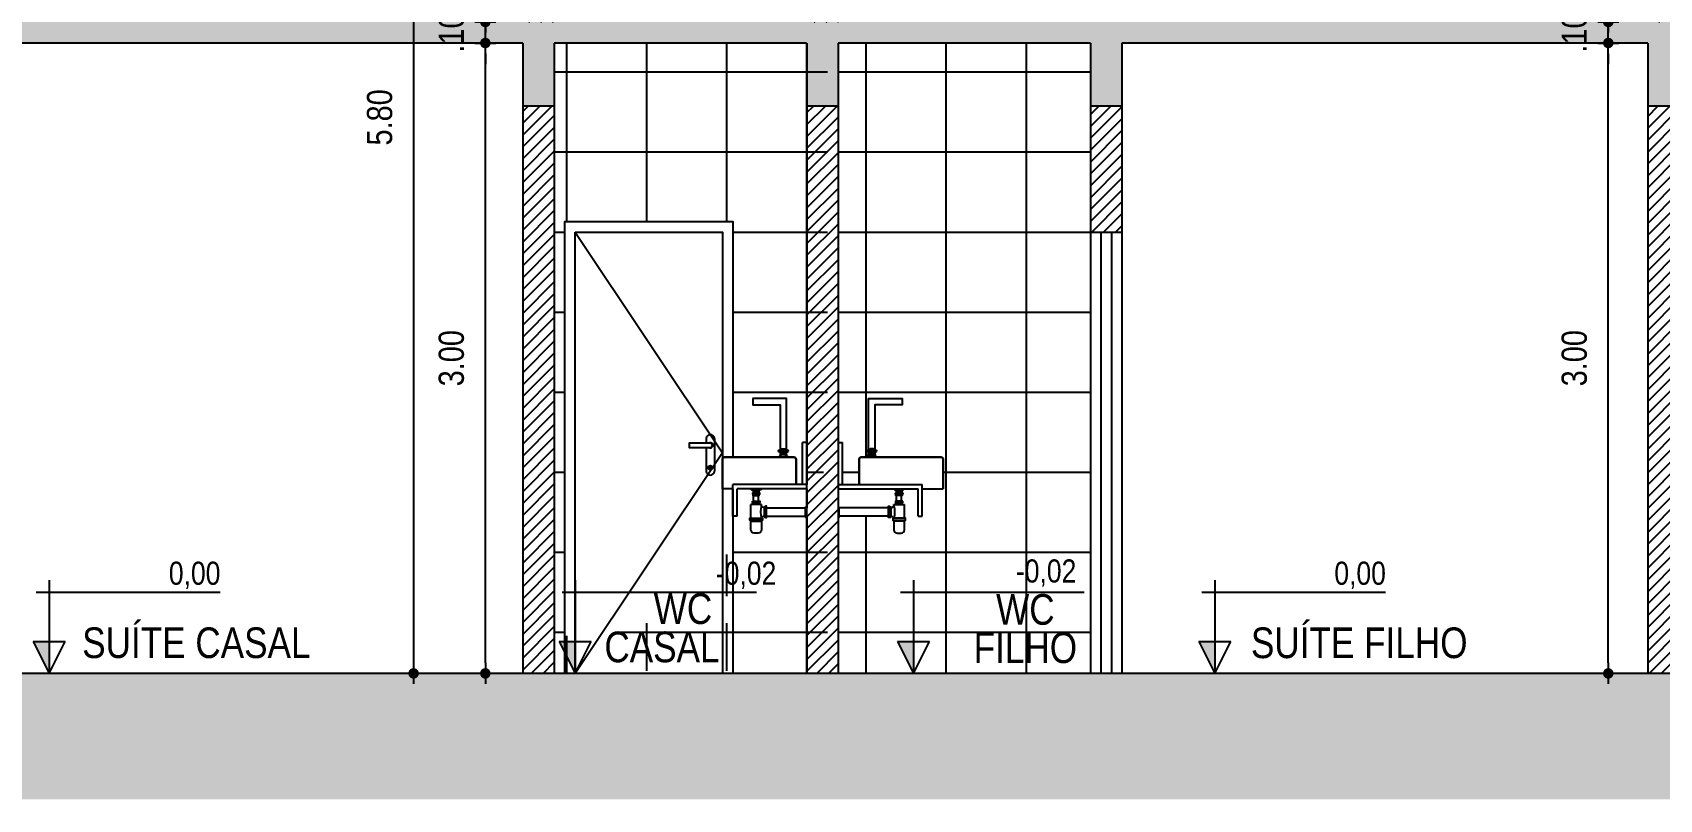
# Model space of a CAD drawing. Header units: millimetres. Extents: x 3955 to 10567, y -112 to 1797.
# Drawn here: x 5264.88 to 5272.62, y 1031.88 to 1035.53 of the extents above; entities that cross this region are included whole.
import ezdxf
from ezdxf.enums import TextEntityAlignment as Align

# ---------------------------------------------------------------- set-up
doc = ezdxf.new("R2010")
doc.units = ezdxf.units.MM
doc.header["$LTSCALE"] = 20
doc.linetypes.add('HIDDEN2', pattern=[0.1875, 0.125, -0.0625])
for name, color, linetype in [('COTA', 7, 'Continuous'), ('E-hatch', 8, 'Continuous'), ('E-pen-y', 2, 'Continuous'), ('E-txt-g', 3, 'Continuous')]:
    doc.layers.add(name, color=color, linetype=linetype)
doc.layers.add('E-Pen-G', color=3, linetype='Continuous', lineweight=30)
doc.layers.add('E-Txt-W', color=7, linetype='Continuous', lineweight=20)
doc.styles.add('F2', font='ARIALN.TTF')
doc.styles.add('REG60', font='romans.shx', dxfattribs={"width": 0.8, "height": 0.15})
doc.styles.add('REG80', font='romans.shx', dxfattribs={"width": 0.8, "height": 0.2})
doc.dimstyles.new('ARQUITETURA', dxfattribs={"dimtxt": 0.11, "dimasz": 0.05, "dimexe": 0.1, "dimexo": 0, "dimgap": 0.1, "dimtad": 1, "dimzin": 5, "dimdsep": 46, "dimtxsty": 'F2', "dimblk": 'COTA', "dimcen": 0, "dimse1": 1, "dimse2": 1, "dimadec": 0, "dimazin": 0, "dimtfac": 2, "dimtix": 1, "dimtmove": 2, "dimatfit": 3, "dimldrblk": 'COTA', "dimfxl": 1, "dimtolj": 1, "dimtzin": 5, "dimarcsym": 0})
pattern_1 = [(90, (0.1, 48.93023), (-0.381, 8e-17), []), (180, (0.1, 48.93023), (-8e-17, -0.381), [])]

# ---------------------------------------------------------------- blocks, each defined once
blk = doc.blocks.new('TXT-AMB75')
at = {"layer": 'E-txt-g', "style": 'REG80', "width": 0.8, "flags": 8}
blk.add_attdef('TXT', text='', height=0.2, dxfattribs=at).set_placement((0.005, 0.296), align=Align.CENTER)
at = {"layer": 'E-Txt-W', "style": 'REG60', "width": 0.8, "flags": 8}
blk.add_attdef('TXT', text='', height=0.15, dxfattribs=at).set_placement((0.005, 0.027), align=Align.CENTER)
blk = doc.blocks.new('COTA')
at = {"layer": 'COTA'}
for p, q in [((-1, 0), (1, 0)), ((0, 1), (0, -1))]:
    blk.add_line(p, q, dxfattribs=at)
at = {"layer": 'COTA', "const_width": 0.5}
blk.add_lwpolyline([(-0.25, 0, 1), (0.25, 0, 1)], format="xyb", close=True, dxfattribs=at)
blk = doc.blocks.new('*D378')
at = {"color": 0, "lineweight": -2}
blk.add_line((5267.038, 1032.527), (5267.038, 1035.427), dxfattribs=at)
at = {"color": 0, "lineweight": -2, "xscale": 0.05, "yscale": 0.05, "zscale": 0.05}
for p, rotation in [((5267.038, 1035.477), 90), ((5267.038, 1032.477), 270)]:
    blk.add_blockref('COTA', p, dxfattribs=dict(at, rotation=rotation))
at = {"color": 0, "insert": (5266.8768, 1033.977), "char_height": 0.12, "attachment_point": 5, "rotation": 90, "style": 'F2'}
blk.add_mtext('\\A1;3.00', dxfattribs=at)
blk = doc.blocks.new('*D379')
at = {"color": 0, "lineweight": -2}
for p, q in [((5267.038, 1035.627), (5267.038, 1035.677)), ((5267.038, 1035.477), (5267.038, 1035.577)), ((5267.038, 1035.427), (5267.038, 1035.377))]:
    blk.add_line(p, q, dxfattribs=at)
at = {"color": 0, "lineweight": -2, "xscale": 0.05, "yscale": 0.05, "zscale": 0.05}
for p, rotation in [((5267.038, 1035.577), 270), ((5267.038, 1035.477), 90)]:
    blk.add_blockref('COTA', p, dxfattribs=dict(at, rotation=rotation))
at = {"color": 0, "insert": (5266.8768, 1035.527), "char_height": 0.12, "attachment_point": 5, "rotation": 90, "style": 'F2'}
blk.add_mtext('\\A1;.10', dxfattribs=at)
blk = doc.blocks.new('*D380')
at = {"color": 0, "lineweight": -2}
blk.add_line((5267.038, 1035.627), (5267.038, 1036.527), dxfattribs=at)
at = {"color": 0, "lineweight": -2, "xscale": 0.05, "yscale": 0.05, "zscale": 0.05}
for p, rotation in [((5267.038, 1036.577), 90), ((5267.038, 1035.577), 270)]:
    blk.add_blockref('COTA', p, dxfattribs=dict(at, rotation=rotation))
at = {"color": 0, "insert": (5266.8768, 1036.077), "char_height": 0.12, "attachment_point": 5, "rotation": 90, "style": 'F2'}
blk.add_mtext('\\A1;1.00', dxfattribs=at)
blk = doc.blocks.new('*D384')
at = {"color": 0, "lineweight": -2}
blk.add_line((5266.6968, 1038.227), (5266.6968, 1032.527), dxfattribs=at)
at = {"color": 0, "lineweight": -2, "xscale": 0.05, "yscale": 0.05, "zscale": 0.05}
for p, rotation in [((5266.6968, 1038.277), 90), ((5266.6968, 1032.477), 270)]:
    blk.add_blockref('COTA', p, dxfattribs=dict(at, rotation=rotation))
at = {"color": 0, "insert": (5266.5356, 1035.1231), "char_height": 0.12, "attachment_point": 5, "rotation": 90, "style": 'F2'}
blk.add_mtext('\\A1;5.80', dxfattribs=at)
blk = doc.blocks.new('*D385')
at = {"color": 0, "lineweight": -2}
blk.add_line((5272.3785, 1032.527), (5272.3785, 1035.427), dxfattribs=at)
at = {"color": 0, "lineweight": -2, "xscale": 0.05, "yscale": 0.05, "zscale": 0.05}
for p, rotation in [((5272.3785, 1035.477), 90), ((5272.3785, 1032.477), 270)]:
    blk.add_blockref('COTA', p, dxfattribs=dict(at, rotation=rotation))
at = {"color": 0, "insert": (5272.2172, 1033.977), "char_height": 0.12, "attachment_point": 5, "rotation": 90, "style": 'F2'}
blk.add_mtext('\\A1;3.00', dxfattribs=at)
blk = doc.blocks.new('*D386')
at = {"color": 0, "lineweight": -2}
for p, q in [((5272.3785, 1035.627), (5272.3785, 1035.677)), ((5272.3785, 1035.477), (5272.3785, 1035.577)), ((5272.3785, 1035.427), (5272.3785, 1035.377))]:
    blk.add_line(p, q, dxfattribs=at)
at = {"color": 0, "lineweight": -2, "xscale": 0.05, "yscale": 0.05, "zscale": 0.05}
for p, rotation in [((5272.3785, 1035.577), 270), ((5272.3785, 1035.477), 90)]:
    blk.add_blockref('COTA', p, dxfattribs=dict(at, rotation=rotation))
at = {"color": 0, "insert": (5272.2172, 1035.527), "char_height": 0.12, "attachment_point": 5, "rotation": 90, "style": 'F2'}
blk.add_mtext('\\A1;.10', dxfattribs=at)
blk = doc.blocks.new('*D387')
at = {"color": 0, "lineweight": -2}
blk.add_line((5272.3785, 1035.627), (5272.3785, 1036.027), dxfattribs=at)
at = {"color": 0, "lineweight": -2, "xscale": 0.05, "yscale": 0.05, "zscale": 0.05}
for p, rotation in [((5272.3785, 1036.077), 90), ((5272.3785, 1035.577), 270)]:
    blk.add_blockref('COTA', p, dxfattribs=dict(at, rotation=rotation))
at = {"color": 0, "insert": (5272.2172, 1035.827), "char_height": 0.12, "attachment_point": 5, "rotation": 90, "style": 'F2'}
blk.add_mtext('\\A1;.50', dxfattribs=at)

msp = doc.modelspace()

# ---------------------------------------------------------------- hatches: boundary and pattern name
h = msp.add_hatch()
h.set_pattern_fill('ANSI37,_O', color=8, scale=0.12, angle=45)
h.set_pattern_definition(pattern_1)
edge = h.paths.add_edge_path()
edge.add_line((5268.6658, 1035.477), (5267.3658, 1035.477))
edge.add_line((5267.3658, 1035.477), (5267.3658, 1032.477))
edge.add_line((5267.3658, 1032.477), (5267.5158, 1032.477))
edge.add_line((5267.5158, 1032.477), (5267.5158, 1032.577))
edge.add_line((5267.5158, 1032.577), (5267.4896, 1032.6294))
edge.add_line((5267.4896, 1032.6294), (5267.4158, 1032.6598))
edge.add_line((5267.4158, 1032.6598), (5267.4158, 1033.6282))
edge.add_line((5267.4158, 1033.6282), (5267.4158, 1034.627))
edge.add_line((5267.4158, 1034.627), (5267.5158, 1034.627))
edge.add_line((5267.5158, 1034.627), (5268.2158, 1034.627))
edge.add_line((5268.2158, 1034.627), (5268.2158, 1033.5053))
edge.add_line((5268.2158, 1033.5053), (5268.4783, 1033.5053))
edge.add_arc((5268.4708, 1033.5328), 0.0285, 285.25508, 307.87497)
edge.add_line((5268.4883, 1033.5103), (5268.4881, 1033.5103))
edge.add_line((5268.4881, 1033.5103), (5268.4881, 1033.5102))
edge.add_arc((5268.4708, 1033.5328), 0.0285, 307.40991, 344.74492)
edge.add_line((5268.4983, 1033.5253), (5268.4983, 1033.5328))
edge.add_line((5268.4983, 1033.5328), (5268.4933, 1033.5328))
edge.add_arc((5268.4883, 1033.5353), 0.00559, 180, 333.43495, ccw=False)
edge.add_arc((5268.4883, 1033.5353), 0.00559, 63.43495, 180, ccw=False)
edge.add_line((5268.4908, 1033.5403), (5268.4908, 1033.7553))
edge.add_line((5268.4908, 1033.7553), (5268.3608, 1033.7553))
edge.add_line((5268.3608, 1033.7553), (5268.3608, 1033.7853))
edge.add_line((5268.3608, 1033.7853), (5268.5208, 1033.7853))
edge.add_line((5268.5208, 1033.7853), (5268.5208, 1033.5403))
edge.add_arc((5268.5233, 1033.5353), 0.00559, 0, 116.56505, ccw=False)
edge.add_arc((5268.5233, 1033.5353), 0.00559, -116.56505, 0, ccw=False)
edge.add_line((5268.5208, 1033.5303), (5268.5208, 1033.5253))
edge.add_line((5268.5208, 1033.5253), (5268.523, 1033.5106))
edge.add_arc((5268.5408, 1033.5328), 0.0285, 231.39946, 254.74492)
edge.add_line((5268.5333, 1033.5053), (5268.5558, 1033.5053))
edge.add_arc((5268.5558, 1033.4953), 0.01, 0, 90, ccw=False)
edge.add_line((5268.5658, 1033.4953), (5268.5658, 1033.3753))
edge.add_line((5268.5658, 1033.3753), (5268.6458, 1033.3753))
edge.add_line((5268.6458, 1033.3753), (5268.6458, 1033.5753))
edge.add_line((5268.6458, 1033.5753), (5268.6658, 1033.5753))
edge.add_line((5268.6658, 1033.5753), (5268.6658, 1035.477))
edge = h.paths.add_edge_path(flags=16)
edge.add_line((5268.6658, 1033.2206), (5268.6608, 1033.2206))
edge.add_line((5268.6608, 1033.2206), (5268.6608, 1033.2256))
edge.add_line((5268.6608, 1033.2256), (5268.4258, 1033.2256))
edge.add_line((5268.4258, 1033.2256), (5268.4258, 1033.2186))
edge.add_line((5268.4258, 1033.2186), (5268.4158, 1033.2186))
edge.add_line((5268.4158, 1033.2186), (5268.4158, 1033.2256))
edge.add_arc((5268.4158, 1033.2093), 0.0162, 90, 157.38014)
edge.add_line((5268.4008, 1033.2156), (5268.4058, 1033.2156))
edge.add_line((5268.4058, 1033.2156), (5268.4058, 1033.2056))
edge.add_line((5268.4058, 1033.2056), (5268.4057, 1033.2056))
edge.add_arc((5268.4057, 1033.2006), 0.005, 90, 190.56273)
edge.add_line((5268.4008, 1033.1997), (5268.4008, 1033.1601))
edge.add_arc((5268.3858, 1033.1601), 0.015, -90, 0, ccw=False)
edge.add_line((5268.3858, 1033.1451), (5268.3658, 1033.1451))
edge.add_arc((5268.3658, 1033.1601), 0.015, 180, 270, ccw=False)
edge.add_line((5268.3508, 1033.1601), (5268.3508, 1033.2015))
edge.add_arc((5268.3458, 1033.2006), 0.005, 10.56273, 90.97093)
edge.add_line((5268.3458, 1033.2056), (5268.3458, 1033.2156))
edge.add_line((5268.3458, 1033.2156), (5268.3508, 1033.2156))
edge.add_line((5268.3508, 1033.2156), (5268.3508, 1033.2801))
edge.add_line((5268.3508, 1033.2801), (5268.3588, 1033.2801))
edge.add_line((5268.3588, 1033.2801), (5268.3638, 1033.2831))
edge.add_line((5268.3638, 1033.2831), (5268.3588, 1033.2861))
edge.add_line((5268.3588, 1033.2861), (5268.3608, 1033.2861))
edge.add_line((5268.3608, 1033.2861), (5268.3608, 1033.2911))
edge.add_line((5268.3608, 1033.2911), (5268.3588, 1033.2911))
edge.add_line((5268.3588, 1033.2911), (5268.3588, 1033.2961))
edge.add_line((5268.3588, 1033.2961), (5268.3638, 1033.2961))
edge.add_line((5268.3638, 1033.2961), (5268.3638, 1033.3243))
edge.add_line((5268.3638, 1033.3243), (5268.3608, 1033.3243))
edge.add_line((5268.3608, 1033.3243), (5268.3568, 1033.3343))
edge.add_line((5268.3568, 1033.3343), (5268.3588, 1033.3343))
edge.add_line((5268.3588, 1033.3343), (5268.3638, 1033.3373))
edge.add_line((5268.3638, 1033.3373), (5268.3588, 1033.3403))
edge.add_line((5268.3588, 1033.3403), (5268.3638, 1033.3433))
edge.add_line((5268.3638, 1033.3433), (5268.3568, 1033.3475))
edge.add_line((5268.3568, 1033.3475), (5268.3568, 1033.3513))
edge.add_arc((5268.3568, 1033.3563), 0.005, 216.8699, 270, ccw=False)
edge.add_line((5268.3528, 1033.3533), (5268.3508, 1033.3533))
edge.add_line((5268.3508, 1033.3533), (5268.2858, 1033.3553))
edge.add_line((5268.2858, 1033.3553), (5268.2858, 1033.2253))
edge.add_line((5268.2858, 1033.2253), (5268.2658, 1033.2253))
edge.add_line((5268.2658, 1033.2253), (5268.2658, 1033.3553))
edge.add_line((5268.2658, 1033.3553), (5268.2158, 1033.3553))
edge.add_line((5268.2158, 1033.3553), (5268.2158, 1032.477))
edge.add_line((5268.2158, 1032.477), (5268.6658, 1032.477))
edge.add_line((5268.6658, 1032.477), (5268.6658, 1033.2206))
edge = h.paths.add_edge_path(flags=17)
edge.add_line((5268.4008, 1033.3553), (5268.4008, 1033.3533))
edge.add_line((5268.4008, 1033.3533), (5268.3988, 1033.3533))
edge.add_arc((5268.3948, 1033.3563), 0.005, 270, 323.1301, ccw=False)
edge.add_line((5268.3948, 1033.3513), (5268.3948, 1033.3493))
edge.add_line((5268.3948, 1033.3493), (5268.3928, 1033.3493))
edge.add_line((5268.3928, 1033.3493), (5268.3878, 1033.3463))
edge.add_line((5268.3878, 1033.3463), (5268.3928, 1033.3433))
edge.add_line((5268.3928, 1033.3433), (5268.3878, 1033.3403))
edge.add_line((5268.3878, 1033.3403), (5268.3928, 1033.3373))
edge.add_line((5268.3928, 1033.3373), (5268.3928, 1033.3243))
edge.add_line((5268.3928, 1033.3243), (5268.3878, 1033.3243))
edge.add_line((5268.3878, 1033.3243), (5268.3878, 1033.2961))
edge.add_line((5268.3878, 1033.2961), (5268.3928, 1033.2961))
edge.add_line((5268.3928, 1033.2961), (5268.3928, 1033.2861))
edge.add_line((5268.3928, 1033.2861), (5268.3878, 1033.2831))
edge.add_line((5268.3878, 1033.2831), (5268.3928, 1033.2801))
edge.add_line((5268.3928, 1033.2801), (5268.3508, 1033.2801))
edge.add_line((5268.3508, 1033.2801), (5268.3508, 1033.2156))
edge.add_line((5268.3508, 1033.2156), (5268.4058, 1033.2156))
edge.add_line((5268.4058, 1033.2156), (5268.4058, 1033.2056))
edge.add_line((5268.4058, 1033.2056), (5268.4057, 1033.2056))
edge.add_arc((5268.4057, 1033.2006), 0.005, 90, 190.56273)
edge.add_line((5268.4008, 1033.1997), (5268.4008, 1033.1601))
edge.add_arc((5268.3858, 1033.1601), 0.015, -90, 0, ccw=False)
edge.add_line((5268.3858, 1033.1451), (5268.3658, 1033.1451))
edge.add_arc((5268.3658, 1033.1601), 0.015, 180, 270, ccw=False)
edge.add_line((5268.3508, 1033.1601), (5268.3508, 1033.2015))
edge.add_arc((5268.3458, 1033.2006), 0.005, 10.56273, 90.97093)
edge.add_line((5268.3458, 1033.2056), (5268.3458, 1033.2156))
edge.add_line((5268.3458, 1033.2156), (5268.3508, 1033.2156))
edge.add_line((5268.3508, 1033.2156), (5268.3508, 1033.2801))
edge.add_line((5268.3508, 1033.2801), (5268.3588, 1033.2801))
edge.add_line((5268.3588, 1033.2801), (5268.3638, 1033.2831))
edge.add_line((5268.3638, 1033.2831), (5268.3588, 1033.2861))
edge.add_line((5268.3588, 1033.2861), (5268.3608, 1033.2861))
edge.add_line((5268.3608, 1033.2861), (5268.3608, 1033.2911))
edge.add_line((5268.3608, 1033.2911), (5268.3588, 1033.2911))
edge.add_line((5268.3588, 1033.2911), (5268.3588, 1033.2961))
edge.add_line((5268.3588, 1033.2961), (5268.3638, 1033.2961))
edge.add_line((5268.3638, 1033.2961), (5268.3638, 1033.3243))
edge.add_line((5268.3638, 1033.3243), (5268.3608, 1033.3243))
edge.add_line((5268.3608, 1033.3243), (5268.3568, 1033.3343))
edge.add_line((5268.3568, 1033.3343), (5268.3588, 1033.3343))
edge.add_line((5268.3588, 1033.3343), (5268.3638, 1033.3373))
edge.add_line((5268.3638, 1033.3373), (5268.3588, 1033.3403))
edge.add_line((5268.3588, 1033.3403), (5268.3638, 1033.3433))
edge.add_line((5268.3638, 1033.3433), (5268.3568, 1033.3475))
edge.add_line((5268.3568, 1033.3475), (5268.3568, 1033.3513))
edge.add_arc((5268.3568, 1033.3563), 0.005, 216.8699, 270, ccw=False)
edge.add_line((5268.3528, 1033.3533), (5268.3508, 1033.3533))
edge.add_line((5268.3508, 1033.3533), (5268.2858, 1033.3553))
edge.add_line((5268.2858, 1033.3553), (5268.2858, 1033.2253))
edge.add_line((5268.2858, 1033.2253), (5268.2658, 1033.2253))
edge.add_line((5268.2658, 1033.2253), (5268.2658, 1033.3553))
edge.add_line((5268.2658, 1033.3553), (5268.2158, 1033.3553))
edge.add_line((5268.2158, 1033.3553), (5268.2158, 1032.477))
edge.add_line((5268.2158, 1032.477), (5268.6658, 1032.477))
edge.add_line((5268.6658, 1032.477), (5268.6658, 1033.2206))
edge.add_line((5268.6658, 1033.2206), (5268.6608, 1033.2206))
edge.add_line((5268.6608, 1033.2206), (5268.6608, 1033.2256))
edge.add_line((5268.6608, 1033.2256), (5268.4258, 1033.2256))
edge.add_line((5268.4258, 1033.2256), (5268.4258, 1033.2186))
edge.add_line((5268.4258, 1033.2186), (5268.4208, 1033.2186))
edge.add_line((5268.4208, 1033.2186), (5268.4158, 1033.2206))
edge.add_line((5268.4158, 1033.2206), (5268.4208, 1033.2206))
edge.add_line((5268.4208, 1033.2206), (5268.4208, 1033.2721))
edge.add_line((5268.4208, 1033.2721), (5268.4258, 1033.2721))
edge.add_line((5268.4258, 1033.2721), (5268.4258, 1033.2651))
edge.add_line((5268.4258, 1033.2651), (5268.6608, 1033.2651))
edge.add_line((5268.6608, 1033.2651), (5268.6608, 1033.2701))
edge.add_line((5268.6608, 1033.2701), (5268.6609, 1033.3553))
edge.add_line((5268.6609, 1033.3553), (5268.4008, 1033.3553))
h.paths.add_polyline_path([(5267.6665, 1032.4899), (5268.2896, 1032.4899), (5268.2896, 1032.7162), (5267.6665, 1032.7162)], flags=17)
h.paths.add_polyline_path([(5268.1014, 1032.8439), (5268.4547, 1032.8439), (5268.4547, 1033.0422), (5268.1014, 1033.0422)], flags=17)
h = msp.add_hatch()
h.set_pattern_fill('ANSI37,_O', color=8, scale=0.12, angle=45)
h.set_pattern_definition([(90, (0, 48.93023), (-0.381, 8e-17), []), (180, (0, 48.93023), (-8e-17, -0.381), [])])
h.paths.add_polyline_path([(5269.9158, 1034.577), (5269.9158, 1035.477), (5268.7158, 1035.477), (5268.7158, 1033.5753), (5268.7358, 1033.5753), (5268.7358, 1033.3753), (5268.8158, 1033.3753), (5268.8158, 1033.4953, -0.414214), (5268.8258, 1033.5053), (5268.8578, 1033.5053), (5268.8608, 1033.5253), (5268.8608, 1033.5303, -0.557537), (5268.8527, 1033.5353, -0.557537), (5268.8608, 1033.5403), (5268.8608, 1033.7853), (5269.0208, 1033.7853), (5269.0208, 1033.7553), (5268.8908, 1033.7553), (5268.8908, 1033.5403, -0.557537), (5268.8988, 1033.5353, -0.557537), (5268.8908, 1033.5303), (5268.8908, 1033.5253), (5268.893, 1033.5106, 0.102218), (5268.9033, 1033.5053), (5269.2058, 1033.5053, -0.414214), (5269.2158, 1033.4953), (5269.2158, 1033.3553), (5269.1158, 1033.3553), (5269.1158, 1033.2253), (5269.0958, 1033.2253), (5269.0958, 1033.3553), (5269.0308, 1033.3553), (5269.0308, 1033.3533), (5269.0288, 1033.3533, -0.236068), (5269.0248, 1033.3513), (5269.0248, 1033.3493), (5269.0228, 1033.3493), (5269.0178, 1033.3463), (5269.0228, 1033.3433), (5269.0178, 1033.3403), (5269.0228, 1033.3373), (5269.0228, 1033.3243), (5269.0178, 1033.3243), (5269.0178, 1033.2961), (5269.0228, 1033.2961), (5269.0228, 1033.2861), (5269.0178, 1033.2831), (5269.0228, 1033.2801), (5269.0308, 1033.2801), (5269.0308, 1033.2156), (5269.0358, 1033.2156), (5269.0358, 1033.2056), (5269.0357, 1033.2056, 0.4693), (5269.0308, 1033.1997), (5269.0308, 1033.1601, -0.414214), (5269.0158, 1033.1451), (5268.9958, 1033.1451, -0.414214), (5268.9808, 1033.1601), (5268.9808, 1033.2015, 0.365989), (5268.9758, 1033.2056), (5268.9758, 1033.2156), (5268.9808, 1033.2156, 0.302776), (5268.9658, 1033.2256), (5268.9658, 1033.2206), (5268.9558, 1033.2166), (5268.9558, 1033.2256), (5268.7208, 1033.2256), (5268.7208, 1033.2206), (5268.7158, 1032.477), (5269.0743, 1032.477), (5268.9981, 1032.6294), (5269.1505, 1032.6294), (5269.0743, 1032.477), (5269.9158, 1032.477)])
h.paths.add_polyline_path([(5269.3225, 1032.4862), (5269.8898, 1032.4862), (5269.8898, 1032.7125), (5269.3225, 1032.7125)], flags=24)
h.paths.add_polyline_path([(5269.4294, 1032.6684), (5269.783, 1032.6684), (5269.783, 1032.8947), (5269.4294, 1032.8947)], flags=24)
h.paths.add_polyline_path([(5269.5284, 1032.8547), (5269.8817, 1032.8547), (5269.8817, 1033.053), (5269.5284, 1033.053)], flags=24)
h = msp.add_hatch()
h.set_pattern_fill('ANSI37,_O', color=8, scale=0.12, angle=45)
h.set_pattern_definition(pattern_1)
h.paths.add_polyline_path([(5268.6658, 1033.2206), (5268.6608, 1033.2206), (5268.6608, 1033.2256), (5268.4258, 1033.2256), (5268.4258, 1033.2186), (5268.4248, 1033.2186), (5268.4158, 1033.2186), (5268.4158, 1033.2256, 0.302776), (5268.4008, 1033.2156), (5268.4058, 1033.2156), (5268.4058, 1033.2056), (5268.4057, 1033.2056, 0.4693), (5268.4008, 1033.1997), (5268.4008, 1033.1601, -0.414214), (5268.3858, 1033.1451), (5268.3658, 1033.1451, -0.414214), (5268.3508, 1033.1601), (5268.3508, 1033.2015, 0.365989), (5268.3458, 1033.2056), (5268.3458, 1033.2156), (5268.3508, 1033.2156), (5268.3508, 1033.2801), (5268.3638, 1033.2801), (5268.3613, 1033.2816), (5268.3638, 1033.2831), (5268.3588, 1033.2861), (5268.3608, 1033.2861), (5268.3608, 1033.2911), (5268.3588, 1033.2911), (5268.3588, 1033.2961), (5268.3638, 1033.2961), (5268.3638, 1033.3243), (5268.3608, 1033.3243), (5268.3568, 1033.3343), (5268.3638, 1033.3343), (5268.3613, 1033.3358), (5268.3638, 1033.3373), (5268.3613, 1033.3388), (5268.3638, 1033.3403), (5268.3613, 1033.3418), (5268.3638, 1033.3433), (5268.3568, 1033.3475), (5268.3568, 1033.3513, -0.236068), (5268.3528, 1033.3533), (5268.3508, 1033.3533), (5268.2858, 1033.3553), (5268.2858, 1033.2253), (5268.2658, 1033.2253), (5268.2658, 1033.3553), (5268.2158, 1033.3553), (5268.2158, 1032.477), (5268.6658, 1032.477)])
h.paths.add_polyline_path([(5267.6665, 1032.4899), (5268.2896, 1032.4899), (5268.2896, 1032.7162), (5267.6665, 1032.7162)], flags=9)
h.paths.add_polyline_path([(5268.1014, 1032.8439), (5268.4547, 1032.8439), (5268.4547, 1033.0422), (5268.1014, 1033.0422)], flags=9)
at = {"layer": 'E-hatch'}
h = msp.add_hatch(dxfattribs=at)
h.set_pattern_fill('ANSI38', color=256, scale=0.01, style=0)
h.set_pattern_definition([(45, (0, 48.930234), (-0.0224506403, 0.0224506403), []), (135, (0, 48.930234), (-0.0673519209, 0.0224506403), [0.079375, -0.047625])])
h.paths.add_polyline_path([(5264.2158, 1035.477), (5267.2158, 1035.477), (5267.2158, 1035.177), (5267.3658, 1035.177), (5267.3658, 1035.477), (5268.5658, 1035.477), (5268.5658, 1035.177), (5268.7158, 1035.177), (5268.7158, 1035.477), (5269.9158, 1035.477), (5269.9158, 1035.177), (5270.0658, 1035.177), (5270.0658, 1035.477), (5272.5658, 1035.477), (5272.5658, 1035.177), (5272.7158, 1035.177), (5272.7158, 1035.477), (5275.2158, 1035.477), (5275.2158, 1035.177), (5275.3658, 1035.177), (5275.3658, 1035.477), (5276.4658, 1035.477), (5276.4658, 1035.177), (5276.6158, 1035.177), (5276.6158, 1035.477), (5278.8158, 1035.477), (5278.8158, 1035.177), (5278.9658, 1035.177), (5278.9658, 1035.477), (5283.2661, 1035.477), (5283.2661, 1035.977), (5283.1158, 1035.977), (5283.1158, 1035.577), (5264.0658, 1035.577), (5264.0658, 1035.177), (5264.2158, 1035.177)])
h.paths.add_polyline_path([(5268.5658, 1036.277), (5268.7158, 1036.277), (5268.7158, 1036.677), (5267.2158, 1036.677), (5267.2158, 1036.277), (5267.3658, 1036.277), (5267.3658, 1036.577), (5268.5658, 1036.577)])
h.paths.add_polyline_path([(5267.1158, 1038.277), (5267.1158, 1038.177), (5268.8158, 1038.177), (5268.8158, 1038.277)])
h = msp.add_hatch(dxfattribs=at)
h.set_pattern_fill('_USER', color=256, scale=0.04, angle=45, style=0, pattern_type=0)
h.set_pattern_definition([(45, (0, 48.930234), (-0.02828427125, 0.02828427125), [])])
h.paths.add_polyline_path([(5268.5658, 1036.677), (5268.7158, 1036.677), (5268.7158, 1038.177), (5268.5658, 1038.177)])
h.paths.add_polyline_path([(5267.3658, 1038.177), (5267.2158, 1038.177), (5267.2158, 1036.677), (5267.3658, 1036.677)])
h.paths.add_polyline_path([(5267.2158, 1035.577), (5267.3658, 1035.577), (5267.3658, 1036.277), (5267.2158, 1036.277)])
h.paths.add_polyline_path([(5268.5658, 1035.577), (5268.7158, 1035.577), (5268.7158, 1036.277), (5268.5658, 1036.277)])
h.paths.add_polyline_path([(5268.5658, 1033.2701), (5268.5658, 1033.2701), (5268.5658, 1033.2206), (5268.5658, 1032.477), (5268.7158, 1032.477), (5268.7158, 1033.2206), (5268.7158, 1033.2206), (5268.7158, 1033.2701), (5268.7158, 1035.177), (5268.5658, 1035.177)])
h.paths.add_polyline_path([(5267.3658, 1035.177), (5267.2158, 1035.177), (5267.2158, 1032.477), (5267.3658, 1032.477)])
h.paths.add_polyline_path([(5269.9158, 1034.577), (5270.0658, 1034.577), (5270.0658, 1035.177), (5269.9158, 1035.177)])
h.paths.add_polyline_path([(5264.2158, 1035.177), (5264.0658, 1035.177), (5264.0658, 1032.477), (5264.2158, 1032.477)])
h.paths.add_polyline_path([(5264.2158, 1036.6683), (5264.0658, 1036.6683), (5264.0658, 1035.577), (5264.2158, 1035.577)])
h.paths.add_polyline_path([(5272.7158, 1035.177), (5272.5658, 1035.177), (5272.5658, 1032.477), (5272.7158, 1032.477)])
h.paths.add_polyline_path([(5272.7158, 1037.877), (5272.5658, 1037.877), (5272.5658, 1035.577), (5272.7158, 1035.577)])
h.paths.add_polyline_path([(5275.3658, 1035.177), (5275.2158, 1035.177), (5275.2158, 1032.477), (5275.3658, 1032.477)])
h.paths.add_polyline_path([(5276.6158, 1035.177), (5276.4658, 1035.177), (5276.4658, 1032.477), (5276.6158, 1032.477)])
h.paths.add_polyline_path([(5278.9658, 1035.177), (5278.8158, 1035.177), (5278.8158, 1034.577), (5278.9658, 1034.577)])
h = msp.add_hatch(dxfattribs=at)
h.set_pattern_fill('ANSI38', color=256, scale=0.02, style=0)
h.set_pattern_definition([(45, (0, 48.930234), (-0.0449012806, 0.0449012806), []), (135, (0, 48.930234), (-0.1347038418, 0.0449012806), [0.15875, -0.09525])])
h.paths.add_polyline_path([(5288.5658, 1032.327), (5286.0658, 1032.327), (5286.0658, 1032.377), (5283.2661, 1032.377), (5283.2661, 1032.477), (5264.0658, 1032.477), (5264.0658, 1032.427), (5263.4658, 1032.427), (5263.4658, 1032.377), (5260.3554, 1032.377), (5260.3554, 1031.877), (5289.334, 1031.877), (5289.334, 1032.177), (5288.5658, 1032.177)])

# ---------------------------------------------------------------- linework, layer by layer
at = {"color": 5}
for p, q in [((5267.2158, 1035.477), (5264.2158, 1035.477)), ((5267.2158, 1035.477), (5267.2158, 1032.477)), ((5267.3658, 1035.477), (5267.3658, 1032.477)), ((5268.5658, 1035.477), (5267.3658, 1035.477)), ((5268.5658, 1035.477), (5268.5658, 1032.477)), ((5268.7158, 1035.477), (5268.7158, 1032.477)), ((5269.9158, 1035.477), (5268.7158, 1035.477)), ((5269.9158, 1035.477), (5269.9158, 1034.577)), ((5270.0658, 1035.477), (5270.0658, 1034.577)), ((5272.5658, 1035.477), (5270.0658, 1035.477)), ((5272.5658, 1035.477), (5272.5658, 1032.477)), ((5267.3658, 1035.177), (5267.2158, 1035.177)), ((5268.7158, 1035.177), (5268.5658, 1035.177)), ((5270.0658, 1035.177), (5269.9158, 1035.177)), ((5272.7158, 1035.177), (5272.5658, 1035.177)), ((5269.9158, 1034.577), (5270.0658, 1034.577))]:
    msp.add_line(p, q, dxfattribs=at)
at = {"color": 8}
for p, q in [((5269.9158, 1034.577), (5269.9158, 1032.477)), ((5270.0658, 1034.577), (5270.0658, 1032.477)), ((5268.0881, 1033.5953), (5268.0881, 1033.5728)), ((5268.0881, 1033.5528), (5268.0881, 1033.439)), ((5268.1281, 1033.5953), (5268.1281, 1033.439)), ((5268.1181, 1033.4562), (5268.0981, 1033.4562)), ((5268.1081, 1033.4462), (5268.1081, 1033.4662))]:
    msp.add_line(p, q, dxfattribs=at)
at = {"color": 7}
for p, q in [((5269.9658, 1034.577), (5269.9658, 1032.477)), ((5270.0158, 1034.577), (5270.0158, 1032.477)), ((5268.4283, 1033.5053), (5268.4833, 1033.5053)), ((5268.4381, 1033.5103), (5268.4734, 1033.5103)), ((5268.4483, 1033.5378), (5268.4433, 1033.5378)), ((5268.4483, 1033.5328), (5268.4433, 1033.5328)), ((5268.4654, 1033.5203), (5268.4463, 1033.5203)), ((5268.4633, 1033.5378), (5268.4683, 1033.5378)), ((5268.4633, 1033.5328), (5268.4683, 1033.5328)), ((5268.9033, 1033.5053), (5268.8483, 1033.5053)), ((5268.8934, 1033.5103), (5268.8581, 1033.5103)), ((5268.8683, 1033.5378), (5268.8633, 1033.5378)), ((5268.8683, 1033.5328), (5268.8633, 1033.5328)), ((5268.8661, 1033.5203), (5268.8852, 1033.5203)), ((5268.8833, 1033.5378), (5268.8883, 1033.5378)), ((5268.8833, 1033.5328), (5268.8883, 1033.5328)), ((5268.2158, 1033.3553), (5268.1658, 1033.3553)), ((5268.3448, 1033.3513), (5268.3068, 1033.3513)), ((5268.3068, 1033.3493), (5268.3068, 1033.3513)), ((5268.3448, 1033.3493), (5268.3068, 1033.3493)), ((5268.3108, 1033.3303), (5268.3088, 1033.3303)), ((5268.3108, 1033.3303), (5268.3108, 1033.3333)), ((5268.3403, 1033.3478), (5268.3113, 1033.3478)), ((5268.3403, 1033.3448), (5268.3113, 1033.3448)), ((5268.3403, 1033.3418), (5268.3113, 1033.3418)), ((5268.3403, 1033.3388), (5268.3113, 1033.3388)), ((5268.3403, 1033.3358), (5268.3113, 1033.3358)), ((5268.3378, 1033.3463), (5268.3138, 1033.3463)), ((5268.3378, 1033.3433), (5268.3138, 1033.3433)), ((5268.3378, 1033.3403), (5268.3138, 1033.3403)), ((5268.3378, 1033.3373), (5268.3138, 1033.3373)), ((5268.3138, 1033.2961), (5268.3138, 1033.3243)), ((5268.3248, 1033.3303), (5268.3248, 1033.3333)), ((5268.3268, 1033.3303), (5268.3248, 1033.3303)), ((5268.3268, 1033.3303), (5268.3268, 1033.3333)), ((5268.3378, 1033.2961), (5268.3378, 1033.3243)), ((5268.3408, 1033.3303), (5268.3408, 1033.3333)), ((5268.3428, 1033.3303), (5268.3408, 1033.3303)), ((5268.3448, 1033.3493), (5268.3448, 1033.3513)), ((5268.9868, 1033.3513), (5269.0248, 1033.3513)), ((5268.9868, 1033.3493), (5268.9868, 1033.3513)), ((5268.9868, 1033.3493), (5269.0248, 1033.3493)), ((5268.9888, 1033.3303), (5268.9908, 1033.3303)), ((5268.9908, 1033.3303), (5268.9908, 1033.3333)), ((5268.9913, 1033.3478), (5269.0203, 1033.3478)), ((5268.9913, 1033.3448), (5269.0203, 1033.3448)), ((5268.9913, 1033.3418), (5269.0203, 1033.3418)), ((5268.9913, 1033.3388), (5269.0203, 1033.3388)), ((5268.9913, 1033.3358), (5269.0203, 1033.3358)), ((5268.9938, 1033.3463), (5269.0178, 1033.3463)), ((5268.9938, 1033.3433), (5269.0178, 1033.3433)), ((5268.9938, 1033.3403), (5269.0178, 1033.3403)), ((5268.9938, 1033.3373), (5269.0178, 1033.3373)), ((5268.9938, 1033.2961), (5268.9938, 1033.3243)), ((5269.0048, 1033.3303), (5269.0048, 1033.3333)), ((5269.0048, 1033.3303), (5269.0068, 1033.3303)), ((5269.0068, 1033.3303), (5269.0068, 1033.3333)), ((5269.0178, 1033.2961), (5269.0178, 1033.3243)), ((5269.0208, 1033.3303), (5269.0208, 1033.3333)), ((5269.0208, 1033.3303), (5269.0228, 1033.3303)), ((5269.0248, 1033.3493), (5269.0248, 1033.3513)), ((5269.1158, 1033.3553), (5269.2158, 1033.3553)), ((5268.3508, 1033.2801), (5268.3008, 1033.2801)), ((5268.3008, 1033.2156), (5268.3008, 1033.2801)), ((5268.3108, 1033.2921), (5268.3108, 1033.2951)), ((5268.3108, 1033.2861), (5268.3108, 1033.2911)), ((5268.3408, 1033.2861), (5268.3108, 1033.2861)), ((5268.3403, 1033.2846), (5268.3113, 1033.2846)), ((5268.3403, 1033.2816), (5268.3113, 1033.2816)), ((5268.3378, 1033.2831), (5268.3138, 1033.2831)), ((5268.3248, 1033.2921), (5268.3248, 1033.2951)), ((5268.3268, 1033.2921), (5268.3268, 1033.2951)), ((5268.3408, 1033.2921), (5268.3408, 1033.2951)), ((5268.3408, 1033.2861), (5268.3408, 1033.2911)), ((5268.3508, 1033.2751), (5268.3508, 1033.2801)), ((5268.3748, 1033.2691), (5268.3718, 1033.2691)), ((5268.3748, 1033.2468), (5268.3718, 1033.2468)), ((5268.3748, 1033.2438), (5268.3718, 1033.2438)), ((5268.3758, 1033.2651), (5268.5608, 1033.2651)), ((5268.9558, 1033.2651), (5268.7208, 1033.2651)), ((5268.9568, 1033.2691), (5268.9598, 1033.2691)), ((5268.9568, 1033.2468), (5268.9598, 1033.2468)), ((5268.9568, 1033.2438), (5268.9598, 1033.2438)), ((5268.9808, 1033.2801), (5269.0308, 1033.2801)), ((5268.9808, 1033.2751), (5268.9808, 1033.2801)), ((5268.9908, 1033.2921), (5268.9908, 1033.2951)), ((5268.9908, 1033.2861), (5268.9908, 1033.2911)), ((5268.9908, 1033.2861), (5269.0208, 1033.2861)), ((5268.9913, 1033.2846), (5269.0203, 1033.2846)), ((5268.9913, 1033.2816), (5269.0203, 1033.2816)), ((5268.9938, 1033.2831), (5269.0178, 1033.2831)), ((5269.0048, 1033.2921), (5269.0048, 1033.2951)), ((5269.0068, 1033.2921), (5269.0068, 1033.2951)), ((5269.0208, 1033.2921), (5269.0208, 1033.2951)), ((5269.0208, 1033.2861), (5269.0208, 1033.2911)), ((5269.0308, 1033.2156), (5269.0308, 1033.2801)), ((5268.3708, 1033.2206), (5268.3658, 1033.2206)), ((5268.3748, 1033.2216), (5268.3718, 1033.2216)), ((5268.3758, 1033.2256), (5268.5608, 1033.2256)), ((5268.5608, 1033.2206), (5268.5658, 1033.2206)), ((5268.7208, 1033.2206), (5268.7158, 1033.2206)), ((5268.9558, 1033.2256), (5268.7208, 1033.2256)), ((5268.9568, 1033.2216), (5268.9598, 1033.2216)), ((5268.9608, 1033.2206), (5268.9658, 1033.2206))]:
    msp.add_line(p, q, dxfattribs=at)
for p, q in [((5264.9023, 1032.8632), (5265.7762, 1032.8632)), ((5264.9642, 1032.9208), (5264.9642, 1032.477)), ((5267.4038, 1032.8632), (5268.3278, 1032.8632)), ((5267.4658, 1032.9208), (5267.4658, 1032.477)), ((5269.0124, 1032.8632), (5269.8863, 1032.8632)), ((5269.0743, 1032.9208), (5269.0743, 1032.477)), ((5270.445, 1032.8632), (5271.3189, 1032.8632)), ((5270.5069, 1032.9208), (5270.5069, 1032.477)), ((5264.888, 1032.6294), (5264.9642, 1032.477)), ((5264.888, 1032.6294), (5265.0404, 1032.6294)), ((5264.9642, 1032.477), (5265.0404, 1032.6294)), ((5267.3896, 1032.6294), (5267.4658, 1032.477)), ((5267.3896, 1032.6294), (5267.542, 1032.6294)), ((5267.4658, 1032.477), (5267.542, 1032.6294)), ((5268.9981, 1032.6294), (5269.0743, 1032.477)), ((5268.9981, 1032.6294), (5269.1505, 1032.6294)), ((5269.0743, 1032.477), (5269.1505, 1032.6294)), ((5270.4307, 1032.6294), (5270.5069, 1032.477)), ((5270.4307, 1032.6294), (5270.5831, 1032.6294)), ((5270.5069, 1032.477), (5270.5831, 1032.6294))]:
    msp.add_line(p, q)
at = {"color": 1}
msp.add_line((5283.2661, 1032.477), (5264.0658, 1032.477), dxfattribs=at)
at = {"color": 8}
for points in [[(5267.4158, 1032.477), (5267.4158, 1034.627), (5268.2158, 1034.627), (5268.2158, 1033.5053)], [(5268.2158, 1033.3553), (5268.2158, 1032.477)]]:
    msp.add_lwpolyline(points, dxfattribs=at)
msp.add_lwpolyline([(5267.4658, 1034.577), (5268.1658, 1034.577), (5268.1658, 1032.477), (5267.4658, 1032.477)], close=True, dxfattribs=at)
at = {"color": 8, "linetype": 'HIDDEN2'}
msp.add_lwpolyline([(5267.4658, 1034.577), (5268.1658, 1033.527), (5267.4658, 1032.477)], dxfattribs=at)
at = {"color": 7}
for points in [[(5268.4378, 1033.5053), (5268.4738, 1033.5053), (5268.4708, 1033.5253), (5268.4708, 1033.7853), (5268.3108, 1033.7853), (5268.3108, 1033.7553), (5268.4408, 1033.7553), (5268.4408, 1033.5253)], [(5268.8938, 1033.5053), (5268.8578, 1033.5053), (5268.8608, 1033.5253), (5268.8608, 1033.7853), (5269.0208, 1033.7853), (5269.0208, 1033.7553), (5268.8908, 1033.7553), (5268.8908, 1033.5253)], [(5268.4483, 1033.5253), (5268.4483, 1033.5453), (5268.4633, 1033.5453), (5268.4633, 1033.5253)], [(5268.8833, 1033.5253), (5268.8833, 1033.5453), (5268.8683, 1033.5453), (5268.8683, 1033.5253)], [(5268.3508, 1033.3553), (5268.3008, 1033.3553), (5268.3008, 1033.3533), (5268.3508, 1033.3533)], [(5268.3088, 1033.3293), (5268.3428, 1033.3293), (5268.3428, 1033.3343), (5268.3088, 1033.3343)], [(5268.9808, 1033.3553), (5269.0308, 1033.3553), (5269.0308, 1033.3533), (5268.9808, 1033.3533)], [(5269.0228, 1033.3293), (5268.9888, 1033.3293), (5268.9888, 1033.3343), (5269.0228, 1033.3343)], [(5268.3088, 1033.2961), (5268.3428, 1033.2961), (5268.3428, 1033.2911), (5268.3088, 1033.2911)], [(5268.3708, 1033.2701), (5268.3658, 1033.2701), (5268.3658, 1033.2206), (5268.3708, 1033.2206)], [(5268.3708, 1033.2186), (5268.3758, 1033.2186), (5268.3758, 1033.2721), (5268.3708, 1033.2721)], [(5268.5608, 1033.2701), (5268.5658, 1033.2701), (5268.5658, 1033.2206), (5268.5608, 1033.2206)], [(5268.7208, 1033.2701), (5268.7158, 1033.2701), (5268.7158, 1033.2206), (5268.7208, 1033.2206)], [(5268.9608, 1033.2186), (5268.9558, 1033.2186), (5268.9558, 1033.2721), (5268.9608, 1033.2721)], [(5268.9608, 1033.2701), (5268.9658, 1033.2701), (5268.9658, 1033.2206), (5268.9608, 1033.2206)], [(5269.0228, 1033.2961), (5268.9888, 1033.2961), (5268.9888, 1033.2911), (5269.0228, 1033.2911)], [(5268.3558, 1033.2156), (5268.3558, 1033.2056), (5268.2958, 1033.2056), (5268.2958, 1033.2156)], [(5268.9758, 1033.2156), (5268.9758, 1033.2056), (5269.0358, 1033.2056), (5269.0358, 1033.2156)]]:
    msp.add_lwpolyline(points, close=True, dxfattribs=at)
at = {"color": 8}
msp.add_lwpolyline([(5268.1081, 1033.5728), (5268.0081, 1033.5728), (5268.0081, 1033.5528), (5268.1081, 1033.5528, 1)], format="xyb", close=True, dxfattribs=at)
at = {"color": 7}
for points in [[(5268.3428, 1033.3333), (5268.3408, 1033.3333, 0.142857), (5268.3268, 1033.3333), (5268.3248, 1033.3333, 0.142857), (5268.3108, 1033.3333), (5268.3088, 1033.3333)], [(5268.9888, 1033.3333), (5268.9908, 1033.3333, -0.142857), (5269.0048, 1033.3333), (5269.0068, 1033.3333, -0.142857), (5269.0208, 1033.3333), (5269.0228, 1033.3333)], [(5268.3428, 1033.2951), (5268.3408, 1033.2951, 0.142857), (5268.3268, 1033.2951), (5268.3248, 1033.2951, 0.142857), (5268.3108, 1033.2951), (5268.3088, 1033.2951)], [(5268.3428, 1033.2921), (5268.3408, 1033.2921, -0.142857), (5268.3268, 1033.2921), (5268.3248, 1033.2921, -0.142857), (5268.3108, 1033.2921), (5268.3088, 1033.2921)], [(5268.3718, 1033.2721), (5268.3718, 1033.2691, 0.089888), (5268.3718, 1033.2468), (5268.3718, 1033.2438, 0.089888), (5268.3718, 1033.2216), (5268.3718, 1033.2186)], [(5268.3748, 1033.2186), (5268.3748, 1033.2216, 0.089888), (5268.3748, 1033.2438), (5268.3748, 1033.2468, 0.089888), (5268.3748, 1033.2691), (5268.3748, 1033.2721)], [(5268.9568, 1033.2186), (5268.9568, 1033.2216, -0.089888), (5268.9568, 1033.2438), (5268.9568, 1033.2468, -0.089888), (5268.9568, 1033.2691), (5268.9568, 1033.2721)], [(5268.9598, 1033.2721), (5268.9598, 1033.2691, -0.089888), (5268.9598, 1033.2468), (5268.9598, 1033.2438, -0.089888), (5268.9598, 1033.2216), (5268.9598, 1033.2186)], [(5268.9888, 1033.2951), (5268.9908, 1033.2951, -0.142857), (5269.0048, 1033.2951), (5269.0068, 1033.2951, -0.142857), (5269.0208, 1033.2951), (5269.0228, 1033.2951)], [(5268.9888, 1033.2921), (5268.9908, 1033.2921, 0.142857), (5269.0048, 1033.2921), (5269.0068, 1033.2921, 0.142857), (5269.0208, 1033.2921), (5269.0228, 1033.2921)]]:
    msp.add_lwpolyline(points, format="xyb", dxfattribs=at)
for points in [[(5268.3108, 1033.3293), (5268.3108, 1033.3243), (5268.3408, 1033.3243), (5268.3408, 1033.3293)], [(5268.3138, 1033.3493), (5268.3113, 1033.3478), (5268.3138, 1033.3463), (5268.3113, 1033.3448), (5268.3138, 1033.3433), (5268.3113, 1033.3418), (5268.3138, 1033.3403), (5268.3113, 1033.3388), (5268.3138, 1033.3373), (5268.3113, 1033.3358), (5268.3138, 1033.3343)], [(5268.3378, 1033.3493), (5268.3403, 1033.3478), (5268.3378, 1033.3463), (5268.3403, 1033.3448), (5268.3378, 1033.3433), (5268.3403, 1033.3418), (5268.3378, 1033.3403), (5268.3403, 1033.3388), (5268.3378, 1033.3373), (5268.3403, 1033.3358), (5268.3378, 1033.3343)], [(5269.0208, 1033.3293), (5269.0208, 1033.3243), (5268.9908, 1033.3243), (5268.9908, 1033.3293)], [(5268.9938, 1033.3493), (5268.9913, 1033.3478), (5268.9938, 1033.3463), (5268.9913, 1033.3448), (5268.9938, 1033.3433), (5268.9913, 1033.3418), (5268.9938, 1033.3403), (5268.9913, 1033.3388), (5268.9938, 1033.3373), (5268.9913, 1033.3358), (5268.9938, 1033.3343)], [(5269.0178, 1033.3493), (5269.0203, 1033.3478), (5269.0178, 1033.3463), (5269.0203, 1033.3448), (5269.0178, 1033.3433), (5269.0203, 1033.3418), (5269.0178, 1033.3403), (5269.0203, 1033.3388), (5269.0178, 1033.3373), (5269.0203, 1033.3358), (5269.0178, 1033.3343)], [(5268.3138, 1033.2861), (5268.3113, 1033.2846), (5268.3138, 1033.2831), (5268.3113, 1033.2816), (5268.3138, 1033.2801)], [(5268.3378, 1033.2861), (5268.3403, 1033.2846), (5268.3378, 1033.2831), (5268.3403, 1033.2816), (5268.3378, 1033.2801)], [(5268.9938, 1033.2861), (5268.9913, 1033.2846), (5268.9938, 1033.2831), (5268.9913, 1033.2816), (5268.9938, 1033.2801)], [(5269.0178, 1033.2861), (5269.0203, 1033.2846), (5269.0178, 1033.2831), (5269.0203, 1033.2816), (5269.0178, 1033.2801)]]:
    msp.add_lwpolyline(points, dxfattribs=at)
for points in [[(5268.3658, 1033.2651, -0.302776), (5268.3508, 1033.2751, 0.125347), (5268.3508, 1033.2156, -0.302776), (5268.3658, 1033.2256)], [(5268.9658, 1033.2651, 0.302776), (5268.9808, 1033.2751, -0.125347), (5268.9808, 1033.2156, 0.302776), (5268.9658, 1033.2256)], [(5268.3508, 1033.1601, -0.414214), (5268.3358, 1033.1451), (5268.3158, 1033.1451, -0.414214), (5268.3008, 1033.1601), (5268.3008, 1033.2015), (5268.3508, 1033.2015)], [(5268.9808, 1033.1601, 0.414214), (5268.9958, 1033.1451), (5269.0158, 1033.1451, 0.414214), (5269.0308, 1033.1601), (5269.0308, 1033.2015), (5268.9808, 1033.2015)]]:
    msp.add_lwpolyline(points, format="xyb", close=True, dxfattribs=at)
for centre in [(5268.4383, 1033.5353), (5268.4558, 1033.5353), (5268.4733, 1033.5353), (5268.8583, 1033.5353), (5268.8758, 1033.5353), (5268.8933, 1033.5353)]:
    msp.add_circle(centre, 0.00559, dxfattribs=at)
at = {"color": 8}
msp.add_circle((5268.1081, 1033.4562), 0.01, dxfattribs=at)
for centre, radius, start, end in [((5268.1081, 1033.5931), 0.0201, 6.42318, 173.57682), ((5268.1081, 1033.5628), 0.012, 236.44269, 123.55731), ((5268.1081, 1033.4412), 0.0201, 186.42318, 353.57682)]:
    msp.add_arc(centre, radius, start, end, dxfattribs=at)
at = {"color": 7}
for centre, radius, start, end in [((5268.4208, 1033.5328), 0.0285, 285.2551, 344.7449), ((5268.4908, 1033.5328), 0.0285, 195.2551, 254.7449), ((5268.8408, 1033.5328), 0.0285, 285.2551, 344.7449), ((5268.9108, 1033.5328), 0.0285, 195.2551, 254.7449), ((5268.3068, 1033.3563), 0.005, 216.8699, 270), ((5268.3178, 1033.3543), 0.025, 253.7398, 286.2602), ((5268.3338, 1033.3543), 0.025, 253.7398, 286.2602), ((5268.3448, 1033.3563), 0.005, 270, 323.1301), ((5268.9868, 1033.3563), 0.005, 216.8699, 270), ((5268.9978, 1033.3543), 0.025, 253.7398, 286.2602), ((5269.0138, 1033.3543), 0.025, 253.7398, 286.2602), ((5269.0248, 1033.3563), 0.005, 270, 323.1301), ((5268.2958, 1033.2006), 0.005, 10.56273, 90.97093), ((5268.3557, 1033.2006), 0.005, 89.02907, 169.43727), ((5268.9758, 1033.2006), 0.005, 10.56273, 90.97093), ((5269.0357, 1033.2006), 0.005, 89.02907, 169.43727)]:
    msp.add_arc(centre, radius, start, end, dxfattribs=at)
for points in [[(5264.888, 1032.6294), (5264.9642, 1032.6294), (5264.9642, 1032.477)], [(5267.3896, 1032.6294), (5267.4658, 1032.6294), (5267.4658, 1032.477)], [(5268.9981, 1032.6294), (5269.0743, 1032.6294), (5269.0743, 1032.477)], [(5270.4307, 1032.6294), (5270.5069, 1032.6294), (5270.5069, 1032.477)]]:
    msp.add_solid(points)
at = {"layer": 'E-Pen-G', "color": 7}
for p, q in [((5268.1658, 1033.3553), (5268.1658, 1033.4953)), ((5268.1758, 1033.5053), (5268.5058, 1033.5053)), ((5268.5158, 1033.4953), (5268.5158, 1033.3753)), ((5268.8158, 1033.4953), (5268.8158, 1033.3753)), ((5269.2058, 1033.5053), (5268.8258, 1033.5053)), ((5269.2158, 1033.3553), (5269.2158, 1033.4953))]:
    msp.add_line(p, q, dxfattribs=at)
for centre, start, end in [((5268.1758, 1033.4953), 90, 180), ((5268.5058, 1033.4953), 0, 90), ((5268.8258, 1033.4953), 90, 180), ((5269.2058, 1033.4953), 0, 90)]:
    msp.add_arc(centre, 0.01, start, end, dxfattribs=at)
at = {"layer": 'E-pen-y', "color": 7}
for p, q in [((5268.5458, 1033.3753), (5268.5458, 1033.5753)), ((5268.5658, 1033.5753), (5268.5458, 1033.5753)), ((5268.7158, 1033.5753), (5268.7358, 1033.5753)), ((5268.7358, 1033.3753), (5268.7358, 1033.5753)), ((5268.2158, 1033.2253), (5268.2158, 1033.3753)), ((5268.5658, 1033.3753), (5268.2158, 1033.3753)), ((5268.2358, 1033.2253), (5268.2358, 1033.3553)), ((5268.5658, 1033.3553), (5268.2358, 1033.3553)), ((5268.7158, 1033.3753), (5269.1158, 1033.3753)), ((5268.7158, 1033.3553), (5269.0958, 1033.3553)), ((5269.0958, 1033.2253), (5269.0958, 1033.3553)), ((5269.1158, 1033.2253), (5269.1158, 1033.3753)), ((5268.2358, 1033.2253), (5268.2158, 1033.2253)), ((5269.0958, 1033.2253), (5269.1158, 1033.2253))]:
    msp.add_line(p, q, dxfattribs=at)

# ---------------------------------------------------------------- block references
ref = msp.add_blockref('TXT-AMB75', (5267.9741, 1032.4961), dxfattribs=dict(xscale=0.7290000000000001, yscale=0.7290000000000001, zscale=0.7290000000000001))
ref.add_attrib('TXT', 'WC', dxfattribs={"layer": 'E-txt-g', "color": 2, "height": 0.1458, "style": 'F2'}).set_placement((5267.978, 1032.7122), align=Align.CENTER)
ref = msp.add_blockref('TXT-AMB75', (5269.6022, 1032.4925), dxfattribs=dict(xscale=0.7290000000000001, yscale=0.7290000000000001, zscale=0.7290000000000001))
ref.add_attrib('TXT', 'WC', dxfattribs={"layer": 'E-txt-g', "color": 2, "height": 0.1458, "style": 'F2'}).set_placement((5269.6062, 1032.7086), align=Align.CENTER)
ref = msp.add_blockref('TXT-AMB75', (5265.6596, 1032.3339), dxfattribs=dict(xscale=0.7290000000000001, yscale=0.7290000000000001, zscale=0.7290000000000001))
ref.add_attrib('TXT', 'SUÍTE CASAL', dxfattribs={"layer": 'E-txt-g', "color": 2, "height": 0.1458, "style": 'F2'}).set_placement((5265.6636, 1032.55), align=Align.CENTER)
ref = msp.add_blockref('TXT-AMB75', (5271.1901, 1032.3337), dxfattribs=dict(xscale=0.7290000000000001, yscale=0.7290000000000001, zscale=0.7290000000000001))
ref.add_attrib('TXT', 'SUÍTE FILHO', dxfattribs={"layer": 'E-txt-g', "color": 2, "height": 0.1458, "style": 'F2'}).set_placement((5271.1941, 1032.5498), align=Align.CENTER)
ref = msp.add_blockref('TXT-AMB75', (5267.8741, 1032.314), dxfattribs=dict(xscale=0.7290000000000001, yscale=0.7290000000000001, zscale=0.7290000000000001))
ref.add_attrib('TXT', 'CASAL', dxfattribs={"layer": 'E-txt-g', "color": 2, "height": 0.1458, "style": 'F2'}).set_placement((5267.878, 1032.5301), align=Align.CENTER)
ref = msp.add_blockref('TXT-AMB75', (5269.6022, 1032.3103), dxfattribs=dict(xscale=0.7290000000000001, yscale=0.7290000000000001, zscale=0.7290000000000001))
ref.add_attrib('TXT', 'FILHO', dxfattribs={"layer": 'E-txt-g', "color": 2, "height": 0.1458, "style": 'F2'}).set_placement((5269.6062, 1032.5264), align=Align.CENTER)

# ---------------------------------------------------------------- texts
at = {"color": 7, "style": 'F2'}
for s, p in [('0,00', (5265.5329, 1032.8987)), ('-0,02', (5268.1345, 1032.8987)), ('-0,02', (5269.5614, 1032.9095)), ('0,00', (5271.0756, 1032.8987))]:
    msp.add_text(s, height=0.11, dxfattribs=at).set_placement(p)

# ---------------------------------------------------------------- dimensions: what is measured, and where the dimension line sits
at = {"color": 4}
dim = msp.add_linear_dim(base=(5266.6968, 1032.477), p1=(5267.1158, 1038.277), p2=(5267.2158, 1032.477), angle=90, dimstyle='ARQUITETURA', override={"dimtxt": 0.12, "dimfxl": 0.1, "dimfxlon": 1}, dxfattribs=at)
dim.commit()
dim.dimension.update_dxf_attribs({"geometry": '*D384', "text_midpoint": (5266.5356, 1035.1231), "dimtype": 160})
for base, p1, p2, picture, middle in [((5267.038, 1036.577), (5267.2158, 1035.577), (5267.3658, 1036.577), '*D380', (5266.8768, 1036.077)), ((5272.3785, 1036.077), (5272.5658, 1035.577), (5272.7158, 1036.077), '*D387', (5272.2172, 1035.827)), ((5267.038, 1035.577), (5267.2158, 1035.477), (5267.2158, 1035.577), '*D379', (5266.8768, 1035.527)), ((5272.3785, 1035.577), (5272.5658, 1035.477), (5272.5658, 1035.577), '*D386', (5272.2172, 1035.527)), ((5267.038, 1035.477), (5267.2158, 1032.477), (5267.2158, 1035.477), '*D378', (5266.8768, 1033.977)), ((5272.3785, 1035.477), (5272.5658, 1032.477), (5272.5658, 1035.477), '*D385', (5272.2172, 1033.977))]:
    dim = msp.add_linear_dim(base=base, p1=p1, p2=p2, angle=90, dimstyle='ARQUITETURA', override={"dimtxt": 0.12, "dimfxl": 0.1, "dimfxlon": 1}, dxfattribs=at)
    dim.commit()
    dim.dimension.update_dxf_attribs({"geometry": picture, "text_midpoint": middle})

doc.saveas('drawing.dxf')
